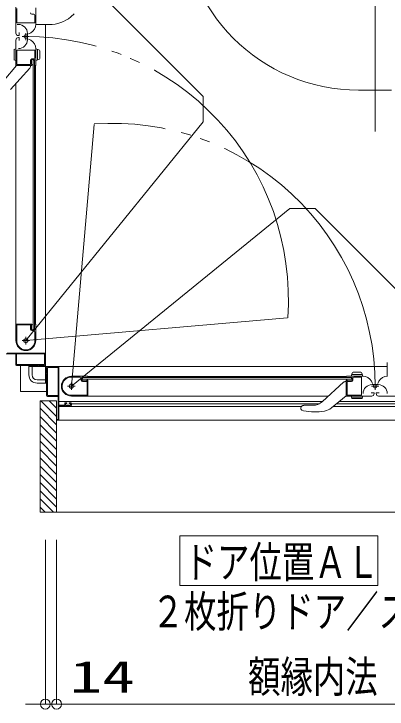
# Model space of a CAD drawing. Units: millimetres on the paper. Extents: x -305 to 305, y -152 to 152.
# Drawn here: x -134.34 to -111.71, y 4.33 to 46.44 of the extents above; entities that cross this region are included whole.
import ezdxf
from ezdxf.enums import TextEntityAlignment as Align

# ---------------------------------------------------------------- set-up
doc = ezdxf.new("R2010")
doc.units = ezdxf.units.MM
doc.linetypes.add('LONG_CHAIN', pattern=[21, 18, -1, 1, -1])
doc.linetypes.add('LONG_DOUBLE_CHAIN', pattern=[21.8, 18, -1, 0.6, -0.6, 0.6, -1])
doc.layers.add('0-0_0', color=7, linetype='Continuous', lineweight=9)
doc.layers.add('0-1_VIEW0001', color=7, linetype='Continuous', lineweight=9)
doc.styles.add('ＭＳ ゴシック', font='')
doc.styles.get('ＭＳ ゴシック').set_extended_font_data('MS Gothic')

# ---------------------------------------------------------------- blocks, each defined once
blk = doc.blocks.new('_ORIGIN')
at = {"layer": '0-0_0'}
blk.add_line((0, 0), (-1, 0), dxfattribs=at)
blk.add_circle((0, 0), 0.5, dxfattribs=at)

msp = doc.modelspace()

# ---------------------------------------------------------------- linework, layer by layer
at = {"layer": '0-0_0'}
for p, q in [((-132.434, 14.584), (-132.434, 4.625)), ((-131.754, 14.584), (-131.754, 4.625)), ((-131.754, 14.584), (-131.754, 4.625)), ((-133.034, 4.625), (-133.634, 4.625)), ((-131.754, 4.625), (-132.434, 4.625)), ((-131.754, 4.625), (-126.506, 4.625)), ((-131.154, 4.625), (-130.554, 4.625)), ((-93.704, 4.625), (-131.154, 4.625))]:
    msp.add_line(p, q, dxfattribs=at)
at = {"layer": '0-1_VIEW0001', "linetype": 'LONG_CHAIN'}
for p, q in [((-112.434, 39.323), (-112.434, 65.823)), ((-133.832, 45.073), (-133.44, 45.073)), ((-133.619, 45.286), (-133.619, 44.861)), ((-133.849, 26.648), (-133.389, 26.648)), ((-133.619, 26.418), (-133.619, 26.878)), ((-130.859, 23.658), (-130.859, 24.118)), ((-112.434, 23.676), (-112.434, 24.067)), ((-131.089, 23.888), (-130.629, 23.888)), ((-112.221, 23.888), (-112.646, 23.888))]:
    msp.add_line(p, q, dxfattribs=at)
at = {"layer": '0-1_VIEW0001', "linetype": 'LONG_DOUBLE_CHAIN'}
for p, q in [((-133.619, 52.195), (-122.859, 41.434)), ((-111.434, 41.823), (-113.434, 41.823)), ((-122.859, 41.434), (-122.859, 39.908)), ((-133.619, 26.648), (-122.859, 39.908)), ((-129.471, 39.752), (-130.859, 23.888)), ((-130.859, 23.888), (-117.599, 34.648)), ((-116.073, 34.648), (-117.599, 34.648)), ((-105.312, 23.888), (-116.073, 34.648)), ((-117.755, 28.036), (-133.619, 26.648)), ((-133.934, 25.148), (-133.934, 23.573)), ((-132.359, 23.573), (-133.934, 23.573))]:
    msp.add_line(p, q, dxfattribs=at)
at = {"layer": '0-1_VIEW0001'}
for p, q in [((-134.219, 46.854), (-134.219, 45.284)), ((-134.169, 46.763), (-134.169, 45.903)), ((-133.019, 46.808), (-133.019, 45.822)), ((-133.139, 46.433), (-133.254, 46.433)), ((-133.064, 45.908), (-133.064, 46.358)), ((-130.894, 46.261), (-130.697, 46.444)), ((-134.159, 45.893), (-133.079, 45.893)), ((-134.145, 45.803), (-134.065, 45.803)), ((-132.191, 45.798), (-133.009, 45.796)), ((-132.434, 24.073), (-132.434, 45.798)), ((-132.434, 45.798), (-132.434, 25.198)), ((-134.069, 45.133), (-134.039, 45.133)), ((-134.014, 45.158), (-134.014, 45.308)), ((-133.525, 45.263), (-133.525, 44.883)), ((-133.449, 45.227), (-133.319, 45.302)), ((-134.219, 43.293), (-134.219, 44.863)), ((-134.069, 45.013), (-134.039, 45.013)), ((-134.014, 44.988), (-134.014, 44.838)), ((-133.449, 44.919), (-133.319, 44.844)), ((-134.319, 43.649), (-134.319, 44.296)), ((-134.169, 43.383), (-134.169, 44.243)), ((-134.159, 44.253), (-133.079, 44.253)), ((-133.064, 44.238), (-133.064, 43.788)), ((-133.019, 43.338), (-133.019, 44.324)), ((-133.019, 44.323), (-132.825, 44.27)), ((-132.919, 43.649), (-132.919, 44.296)), ((-132.769, 44.198), (-132.769, 43.747)), ((-134.219, 43.623), (-134.343, 43.656)), ((-133.329, 43.638), (-133.329, 43.388)), ((-133.284, 43.623), (-133.284, 43.398)), ((-133.139, 43.713), (-133.254, 43.713)), ((-133.109, 43.673), (-133.234, 43.673)), ((-133.184, 43.648), (-133.184, 27.323)), ((-133.084, 43.648), (-133.184, 43.648)), ((-133.084, 43.648), (-133.084, 27.323)), ((-133.019, 43.623), (-132.825, 43.675)), ((-134.932, 42.428), (-134.194, 43.323)), ((-133.373, 43.161), (-134.551, 41.873)), ((-133.268, 43.323), (-134.209, 43.323)), ((-133.344, 43.373), (-134.159, 43.373)), ((-133.344, 43.323), (-133.344, 43.232)), ((-133.246, 43.345), (-133.255, 43.33)), ((-133.244, 43.358), (-133.244, 43.352)), ((-133.073, 43.33), (-133.082, 43.345)), ((-133.034, 43.323), (-133.061, 43.323)), ((-133.034, 43.323), (-133.034, 27.648)), ((-134.219, 26.648), (-134.219, 42.236)), ((-134.209, 27.648), (-133.268, 27.648)), ((-134.169, 26.574), (-134.169, 27.588)), ((-134.159, 27.598), (-133.339, 27.598)), ((-133.329, 27.588), (-133.329, 27.328)), ((-133.284, 27.573), (-133.284, 27.348)), ((-133.255, 27.641), (-133.246, 27.627)), ((-133.244, 27.619), (-133.244, 27.613)), ((-133.082, 27.627), (-133.073, 27.641)), ((-133.061, 27.648), (-133.034, 27.648)), ((-133.019, 27.633), (-133.019, 26.648)), ((-133.254, 27.253), (-133.139, 27.253)), ((-133.234, 27.298), (-133.109, 27.298)), ((-133.184, 27.323), (-133.084, 27.323)), ((-133.064, 27.178), (-133.064, 26.648)), ((-134.249, 25.848), (-135.619, 25.848)), ((-134.754, 25.898), (-132.459, 25.898)), ((-134.234, 25.198), (-134.234, 25.833)), ((-134.189, 25.208), (-134.189, 25.833)), ((-134.174, 25.848), (-132.494, 25.848)), ((-132.479, 25.833), (-132.479, 25.208)), ((-111.709, 25.316), (-111.712, 24.498)), ((-132.889, 25.148), (-134.184, 25.148)), ((-132.494, 25.193), (-134.174, 25.193)), ((-133.434, 25.148), (-133.434, 25.073)), ((-133.434, 25.073), (-133.434, 25.148)), ((-133.034, 25.073), (-133.434, 25.073)), ((-133.434, 25.073), (-133.434, 24.573)), ((-111.71, 25.073), (-133.434, 25.073)), ((-133.234, 25.073), (-133.234, 24.573)), ((-132.934, 25.073), (-132.934, 25.148)), ((-132.874, 25.083), (-132.874, 25.133)), ((-132.844, 25.073), (-132.864, 25.073)), ((-132.834, 25.133), (-132.834, 25.083)), ((-132.484, 25.148), (-132.819, 25.148)), ((-132.359, 25.023), (-132.359, 24.688)), ((-132.314, 25.013), (-132.314, 23.333)), ((-111.71, 25.073), (-132.309, 25.073)), ((-131.674, 25.028), (-132.299, 25.028)), ((-131.659, 23.333), (-131.659, 25.013)), ((-131.609, 22.753), (-131.609, 25.048)), ((-132.434, 24.663), (-132.434, 24.643)), ((-132.434, 24.573), (-132.359, 24.573)), ((-132.434, 24.073), (-132.434, 24.473)), ((-132.374, 24.673), (-132.424, 24.673)), ((-132.424, 24.633), (-132.374, 24.633)), ((-132.359, 24.618), (-132.359, 23.323)), ((-129.874, 24.488), (-130.859, 24.488)), ((-130.329, 24.443), (-130.859, 24.443)), ((-129.881, 24.425), (-129.866, 24.434)), ((-114.184, 24.473), (-129.859, 24.473)), ((-129.859, 24.447), (-129.859, 24.473)), ((-114.184, 24.473), (-114.184, 24.447)), ((-114.177, 24.434), (-114.163, 24.425)), ((-114.169, 24.488), (-113.183, 24.488)), ((-113.885, 24.488), (-113.833, 24.683)), ((-113.858, 24.588), (-113.211, 24.588)), ((-113.309, 24.738), (-113.76, 24.738)), ((-113.269, 24.443), (-113.719, 24.443)), ((-113.185, 24.488), (-113.237, 24.683)), ((-132.934, 24.273), (-132.434, 24.273)), ((-132.434, 24.073), (-132.934, 24.073)), ((-132.359, 24.073), (-132.434, 24.073)), ((-132.434, 24.073), (-132.359, 24.073)), ((-130.254, 24.253), (-130.254, 24.368)), ((-130.209, 24.273), (-130.209, 24.398)), ((-113.859, 24.423), (-130.184, 24.423)), ((-130.184, 24.323), (-130.184, 24.423)), ((-113.859, 24.323), (-130.184, 24.323)), ((-129.919, 24.178), (-130.179, 24.178)), ((-129.934, 24.223), (-130.159, 24.223)), ((-129.909, 23.348), (-129.909, 24.168)), ((-129.888, 24.263), (-129.894, 24.263)), ((-129.866, 24.252), (-129.881, 24.261)), ((-129.859, 23.298), (-129.859, 24.24)), ((-114.346, 24.134), (-115.634, 22.956)), ((-114.184, 24.163), (-114.275, 24.163)), ((-114.184, 24.24), (-114.184, 23.298)), ((-114.163, 24.261), (-114.177, 24.252)), ((-114.149, 24.263), (-114.155, 24.263)), ((-114.134, 24.163), (-114.134, 23.348)), ((-113.869, 24.178), (-114.119, 24.178)), ((-113.884, 24.223), (-114.109, 24.223)), ((-113.859, 24.423), (-113.859, 24.323)), ((-113.834, 24.398), (-113.834, 24.273)), ((-113.794, 24.368), (-113.794, 24.253)), ((-113.254, 23.348), (-113.254, 24.428)), ((-112.588, 24.058), (-112.663, 24.188)), ((-112.28, 24.058), (-112.205, 24.188)), ((-112.244, 23.982), (-112.624, 23.982)), ((-132.309, 23.273), (-131.674, 23.273)), ((-132.299, 23.318), (-131.674, 23.318)), ((-131.659, 23.258), (-131.659, 21.888)), ((-130.933, 23.338), (-129.919, 23.338)), ((-130.859, 23.288), (-115.271, 23.288)), ((-115.08, 22.575), (-114.184, 23.313)), ((-114.214, 23.288), (-112.644, 23.288)), ((-114.124, 23.338), (-113.264, 23.338)), ((-113.885, 23.288), (-113.851, 23.164)), ((-113.858, 23.188), (-113.211, 23.188)), ((-112.519, 23.493), (-112.669, 23.493)), ((-112.494, 23.438), (-112.494, 23.468)), ((-112.374, 23.438), (-112.374, 23.468)), ((-112.349, 23.493), (-112.199, 23.493)), ((-110.653, 23.288), (-112.224, 23.288)), ((-131.759, 22.048), (-132.709, 22.998)), ((-131.759, 22.548), (-132.209, 22.998)), ((-131.759, 16.248), (-131.759, 22.998)), ((-131.609, 22.967), (-115.622, 22.967)), ((-131.259, 22.838), (-131.259, 22.753)), ((-131.214, 22.753), (-131.214, 22.823)), ((-131.154, 22.888), (-131.209, 22.888)), ((-131.199, 22.838), (-131.154, 22.838)), ((-131.139, 22.853), (-131.139, 22.873)), ((-130.989, 22.873), (-130.989, 22.853)), ((-130.909, 22.888), (-130.974, 22.888)), ((-130.974, 22.838), (-130.929, 22.838)), ((-130.914, 22.823), (-130.914, 22.753)), ((-130.859, 22.738), (-130.859, 22.838)), ((-130.859, 22.827), (-115.819, 22.827)), ((-114.774, 22.827), (-94.009, 22.827)), ((-114.604, 22.967), (-93.259, 22.967)), ((-113.252, 23.138), (-113.818, 23.138)), ((-131.759, 21.548), (-132.759, 22.548)), ((-131.609, 21.838), (-131.609, 22.673)), ((-131.609, 22.65), (-116.934, 22.65)), ((-131.274, 22.738), (-131.594, 22.738)), ((-131.594, 22.688), (-130.909, 22.688)), ((-130.929, 22.738), (-131.199, 22.738)), ((-116.934, 22.591), (-116.934, 22.509)), ((-116.921, 22.467), (-116.921, 22.467)), ((-116.921, 22.467), (-116.886, 22.439)), ((-116.899, 22.668), (-116.901, 22.666)), ((-116.771, 22.395), (-116.886, 22.439)), ((-116.218, 22.729), (-116.737, 22.729)), ((-114.989, 22.65), (-93.259, 22.65)), ((-131.759, 21.048), (-132.759, 22.048)), ((-131.759, 20.548), (-132.759, 21.548)), ((-131.674, 21.873), (-131.744, 21.873)), ((-131.744, 21.823), (-131.624, 21.823)), ((-131.609, 21.823), (-93.259, 21.823)), ((-131.759, 20.048), (-132.759, 21.048)), ((-131.759, 19.548), (-132.759, 20.548)), ((-131.759, 19.048), (-132.759, 20.048)), ((-131.759, 18.548), (-132.759, 19.548)), ((-131.759, 18.048), (-132.759, 19.048)), ((-131.759, 17.548), (-132.759, 18.548)), ((-131.759, 17.053), (-132.759, 18.053)), ((-131.759, 16.558), (-132.759, 17.558)), ((-131.944, 16.248), (-132.759, 17.063)), ((-132.439, 16.248), (-132.759, 16.568)), ((-92.16, 16.248), (-132.759, 16.248)), ((-124.27, 11.818), (-124.27, 14.818)), ((-124.27, 14.818), (-112.27, 14.818)), ((-112.27, 11.818), (-112.27, 14.818)), ((-124.27, 11.818), (-112.27, 11.818))]:
    msp.add_line(p, q, dxfattribs=at)
at = {"layer": '0-1_VIEW0001', "color": 5}
msp.add_line((-131.759, 22.998), (-131.759, 16.248), dxfattribs=at)
at = {"layer": '0-1_VIEW0001'}
for points in [[(-134.219, 43.623), (-134.219, 44.323), (-134.343, 44.289)], [(-113.885, 23.288), (-113.185, 23.288), (-113.218, 23.164)], [(-132.759, 16.248), (-132.759, 22.998), (-131.759, 22.998)], [(-116.934, 22.509), (-116.934, 22.507), (-116.934, 22.505), (-116.933, 22.503), (-116.933, 22.5), (-116.933, 22.498), (-116.932, 22.496), (-116.932, 22.494), (-116.932, 22.491), (-116.931, 22.489), (-116.931, 22.487), (-116.93, 22.485), (-116.929, 22.483), (-116.929, 22.48), (-116.928, 22.478), (-116.927, 22.476), (-116.926, 22.474), (-116.925, 22.472), (-116.924, 22.47), (-116.922, 22.468), (-116.921, 22.467)], [(-116.898, 22.668), (-116.897, 22.669), (-116.896, 22.67), (-116.895, 22.67), (-116.894, 22.671), (-116.893, 22.672), (-116.892, 22.673), (-116.89, 22.675), (-116.889, 22.676), (-116.887, 22.677), (-116.886, 22.678), (-116.885, 22.679), (-116.883, 22.68), (-116.882, 22.681), (-116.88, 22.682), (-116.879, 22.683), (-116.877, 22.684), (-116.876, 22.685), (-116.874, 22.686), (-116.873, 22.687), (-116.87, 22.689), (-116.866, 22.691), (-116.863, 22.693), (-116.86, 22.695), (-116.857, 22.697), (-116.853, 22.699), (-116.849, 22.701), (-116.846, 22.703), (-116.842, 22.705), (-116.838, 22.707), (-116.834, 22.708), (-116.831, 22.71), (-116.827, 22.712), (-116.823, 22.713), (-116.819, 22.714), (-116.815, 22.716), (-116.811, 22.717), (-116.807, 22.719), (-116.803, 22.72), (-116.798, 22.721)], [(-116.798, 22.721), (-116.794, 22.722), (-116.79, 22.723), (-116.786, 22.724), (-116.782, 22.725), (-116.777, 22.726), (-116.773, 22.726), (-116.769, 22.727), (-116.764, 22.727), (-116.76, 22.728), (-116.755, 22.728), (-116.753, 22.729), (-116.751, 22.729), (-116.749, 22.729), (-116.747, 22.729), (-116.745, 22.729), (-116.743, 22.729), (-116.741, 22.729), (-116.738, 22.729), (-116.736, 22.729), (-116.734, 22.729)]]:
    msp.add_lwpolyline(points, dxfattribs=at)
for centre, radius in [((-133.619, 45.073), 0.113), ((-133.619, 26.648), 0.125), ((-130.859, 23.888), 0.125), ((-112.434, 23.888), 0.113)]:
    msp.add_circle(centre, radius, dxfattribs=at)
at = {"layer": '0-1_VIEW0001', "linetype": 'LONG_DOUBLE_CHAIN'}
for centre, radius, start, end in [((-113.434, 52.573), 10.75, 90, 270), ((-133.619, 29.148), 15.925, 356.0027, 90), ((-128.359, 23.888), 15.925, 0, 93.9973)]:
    msp.add_arc(centre, radius, start, end, dxfattribs=at)
at = {"layer": '0-1_VIEW0001'}
for centre, radius, start, end in [((-133.254, 46.508), 0.075, 180, 270), ((-133.139, 46.358), 0.075, 0, 90), ((-132.199, 47.868), 2.07, 270.2, 309.0581), ((-134.159, 45.903), 0.01, 180, 270), ((-134.065, 45.263), 0.54, 0, 90), ((-133.619, 45.822), 0.6, 300, 0), ((-133.079, 45.908), 0.015, 270, 0), ((-134.069, 45.283), 0.15, 180, 270), ((-134.039, 45.158), 0.025, 270, 0), ((-134.069, 44.863), 0.15, 90, 180), ((-134.065, 44.883), 0.54, 270, 0), ((-134.039, 44.988), 0.025, 0, 90), ((-133.619, 44.324), 0.6, 0, 60), ((-134.159, 44.243), 0.01, 90, 180), ((-133.079, 44.238), 0.015, 0, 90), ((-132.844, 44.198), 0.075, 0, 75), ((-134.159, 43.383), 0.01, 180, 270), ((-133.344, 43.388), 0.015, 270, 0), ((-133.254, 43.638), 0.075, 90, 180), ((-133.234, 43.623), 0.05, 90, 180), ((-133.259, 43.398), 0.025, 180, 270), ((-133.139, 43.788), 0.075, 270, 0), ((-133.109, 43.648), 0.025, 0, 90), ((-132.844, 43.747), 0.075, 285, 0), ((-134.209, 43.333), 0.01, 180, 270), ((-133.444, 43.232), 0.1, 317.5638, 0), ((-133.268, 43.338), 0.015, 270, 329.0362), ((-133.259, 43.358), 0.015, 0, 90), ((-133.259, 43.352), 0.015, 329.0362, 0), ((-133.069, 43.352), 0.015, 180, 210.9638), ((-133.061, 43.338), 0.015, 210.9638, 270), ((-133.034, 43.338), 0.015, 270, 0), ((-134.209, 27.638), 0.01, 90, 180), ((-134.159, 27.588), 0.01, 90, 180), ((-133.339, 27.588), 0.01, 0, 90), ((-133.259, 27.573), 0.025, 90, 180), ((-133.268, 27.633), 0.015, 30.9638, 90), ((-133.259, 27.613), 0.015, 270, 0), ((-133.259, 27.619), 0.015, 0, 30.9638), ((-133.069, 27.619), 0.015, 149.0362, 180), ((-133.061, 27.633), 0.015, 90, 149.0362), ((-133.034, 27.633), 0.015, 0, 90), ((-133.254, 27.328), 0.075, 180, 270), ((-133.234, 27.348), 0.05, 180, 270), ((-133.139, 27.178), 0.075, 0, 90), ((-133.109, 27.323), 0.025, 270, 0), ((-134.204, 26.748), 0.015, 177.3065, 180), ((-133.619, 26.648), 0.6, 180, 0), ((-133.619, 26.648), 0.555, 187.7671, 0), ((-134.159, 26.574), 0.01, 180, 187.7671), ((-134.249, 25.833), 0.015, 0, 90), ((-134.174, 25.833), 0.015, 90, 180), ((-132.494, 25.833), 0.015, 0, 90), ((-132.459, 25.873), 0.025, 0, 90), ((-134.184, 25.198), 0.05, 180, 270), ((-134.174, 25.208), 0.015, 180, 270), ((-132.889, 25.133), 0.015, 0, 90), ((-132.864, 25.083), 0.01, 180, 270), ((-132.844, 25.083), 0.01, 270, 0), ((-132.819, 25.133), 0.015, 90, 180), ((-132.494, 25.208), 0.015, 270, 0), ((-132.484, 25.198), 0.05, 270, 0), ((-132.309, 25.023), 0.05, 90, 180), ((-132.299, 25.013), 0.015, 90, 180), ((-131.674, 25.013), 0.015, 0, 90), ((-131.634, 25.048), 0.025, 0, 90), ((-132.934, 24.573), 0.5, 180, 270), ((-132.934, 24.573), 0.3, 180, 270), ((-132.424, 24.663), 0.01, 90, 180), ((-132.424, 24.643), 0.01, 180, 270), ((-132.374, 24.688), 0.015, 270, 0), ((-132.374, 24.618), 0.015, 0, 90), ((-130.859, 23.888), 0.6, 90, 270), ((-130.859, 23.888), 0.555, 90, 262.2329), ((-130.329, 24.368), 0.075, 0, 90), ((-129.874, 24.473), 0.015, 0, 90), ((-129.874, 24.447), 0.015, 300.9638, 0), ((-114.169, 24.473), 0.015, 90, 180), ((-114.169, 24.447), 0.015, 180, 239.0362), ((-113.76, 24.663), 0.075, 90, 165), ((-113.719, 24.368), 0.075, 90, 180), ((-113.309, 24.663), 0.075, 15, 90), ((-113.269, 24.428), 0.015, 0, 90), ((-113.183, 23.888), 0.6, 30, 90), ((-111.685, 23.888), 0.6, 90, 150), ((-130.179, 24.253), 0.075, 180, 270), ((-130.184, 24.398), 0.025, 90, 180), ((-130.159, 24.273), 0.05, 180, 270), ((-129.934, 24.248), 0.025, 270, 0), ((-129.919, 24.168), 0.01, 0, 90), ((-129.894, 24.248), 0.015, 90, 180), ((-129.888, 24.438), 0.015, 270, 300.9638), ((-129.888, 24.248), 0.015, 59.0362, 90), ((-129.874, 24.24), 0.015, 0, 59.0362), ((-114.275, 24.063), 0.1, 90, 132.4362), ((-114.169, 24.24), 0.015, 120.9638, 180), ((-114.155, 24.438), 0.015, 239.0362, 270), ((-114.155, 24.248), 0.015, 90, 120.9638), ((-114.149, 24.248), 0.015, 0, 90), ((-114.109, 24.248), 0.025, 180, 270), ((-114.119, 24.163), 0.015, 90, 180), ((-113.884, 24.273), 0.05, 270, 0), ((-113.869, 24.253), 0.075, 270, 0), ((-113.859, 24.398), 0.025, 0, 90), ((-112.624, 23.442), 0.54, 90, 180), ((-112.244, 23.442), 0.54, 0, 90), ((-132.309, 23.323), 0.05, 180, 270), ((-132.299, 23.333), 0.015, 180, 270), ((-131.674, 23.333), 0.015, 270, 0), ((-131.674, 23.258), 0.015, 0, 90), ((-130.933, 23.348), 0.01, 262.2329, 270), ((-130.759, 23.303), 0.015, 270, 272.6935), ((-129.919, 23.348), 0.01, 270, 0), ((-129.869, 23.298), 0.01, 270, 0), ((-114.174, 23.298), 0.01, 180, 270), ((-114.124, 23.348), 0.01, 180, 270), ((-113.264, 23.348), 0.01, 270, 0), ((-112.644, 23.438), 0.15, 270, 0), ((-112.519, 23.468), 0.025, 0, 90), ((-112.349, 23.468), 0.025, 90, 180), ((-112.224, 23.438), 0.15, 180, 270), ((-131.594, 22.753), 0.015, 180, 270), ((-131.274, 22.753), 0.015, 270, 0), ((-131.209, 22.838), 0.05, 90, 180), ((-131.199, 22.823), 0.015, 90, 180), ((-131.199, 22.753), 0.015, 180, 270), ((-131.154, 22.873), 0.015, 0, 90), ((-131.154, 22.853), 0.015, 270, 0), ((-130.974, 22.873), 0.015, 90, 180), ((-130.974, 22.853), 0.015, 180, 270), ((-130.929, 22.823), 0.015, 0, 90), ((-130.929, 22.753), 0.015, 270, 0), ((-130.909, 22.838), 0.05, 0, 90), ((-116.218, 23.594), 0.865, 270, 312.4362), ((-113.818, 23.173), 0.035, 195, 270), ((-113.252, 23.173), 0.035, 270, 345), ((-131.594, 22.673), 0.015, 90, 180), ((-130.909, 22.738), 0.05, 270, 0), ((-116.834, 22.591), 0.1, 131.8103, 180), ((-116.099, 26.003), 3.67, 259.4547, 279.2884), ((-115.652, 23.269), 0.9, 279.2884, 309.5), ((-131.744, 21.858), 0.015, 90, 180), ((-131.744, 21.838), 0.015, 180, 270), ((-131.674, 21.888), 0.015, 270, 0), ((-131.624, 21.838), 0.015, 270, 0)]:
    msp.add_arc(centre, radius, start, end, dxfattribs=at)

# ---------------------------------------------------------------- block references
at = {"layer": '0-0_0', "xscale": 0.6, "yscale": 0.6}
msp.add_blockref('_ORIGIN', (-132.434, 4.625), dxfattribs=at)
at = {"layer": '0-0_0', "xscale": 0.6, "yscale": 0.6, "rotation": 180}
msp.add_blockref('_ORIGIN', (-131.754, 4.625), dxfattribs=at)
msp.add_blockref('_ORIGIN', (-131.754, 4.625), dxfattribs=at)

# ---------------------------------------------------------------- texts
at = {"layer": '0-0_0', "style": 'ＭＳ ゴシック'}
for s, width, p in [('14', 1.5, (-130.945, 4.754)), ('額縁内法\u3000７７３', 0.75, (-120.14, 4.754))]:
    msp.add_text(s, height=1.921, dxfattribs=dict(at, width=width)).set_placement(p, align=Align.BOTTOM_LEFT)
at = {"layer": '0-1_VIEW0001', "style": 'ＭＳ ゴシック', "width": 0.75}
for s, p in [('ドア位置ＡＬ\u3000Ｗ８００', (-123.984, 11.698)), ('２枚折りドア／スイングドア', (-125.984, 8.701))]:
    msp.add_text(s, height=1.921, dxfattribs=at).set_placement(p, align=Align.BOTTOM_LEFT)

doc.saveas('drawing.dxf')
